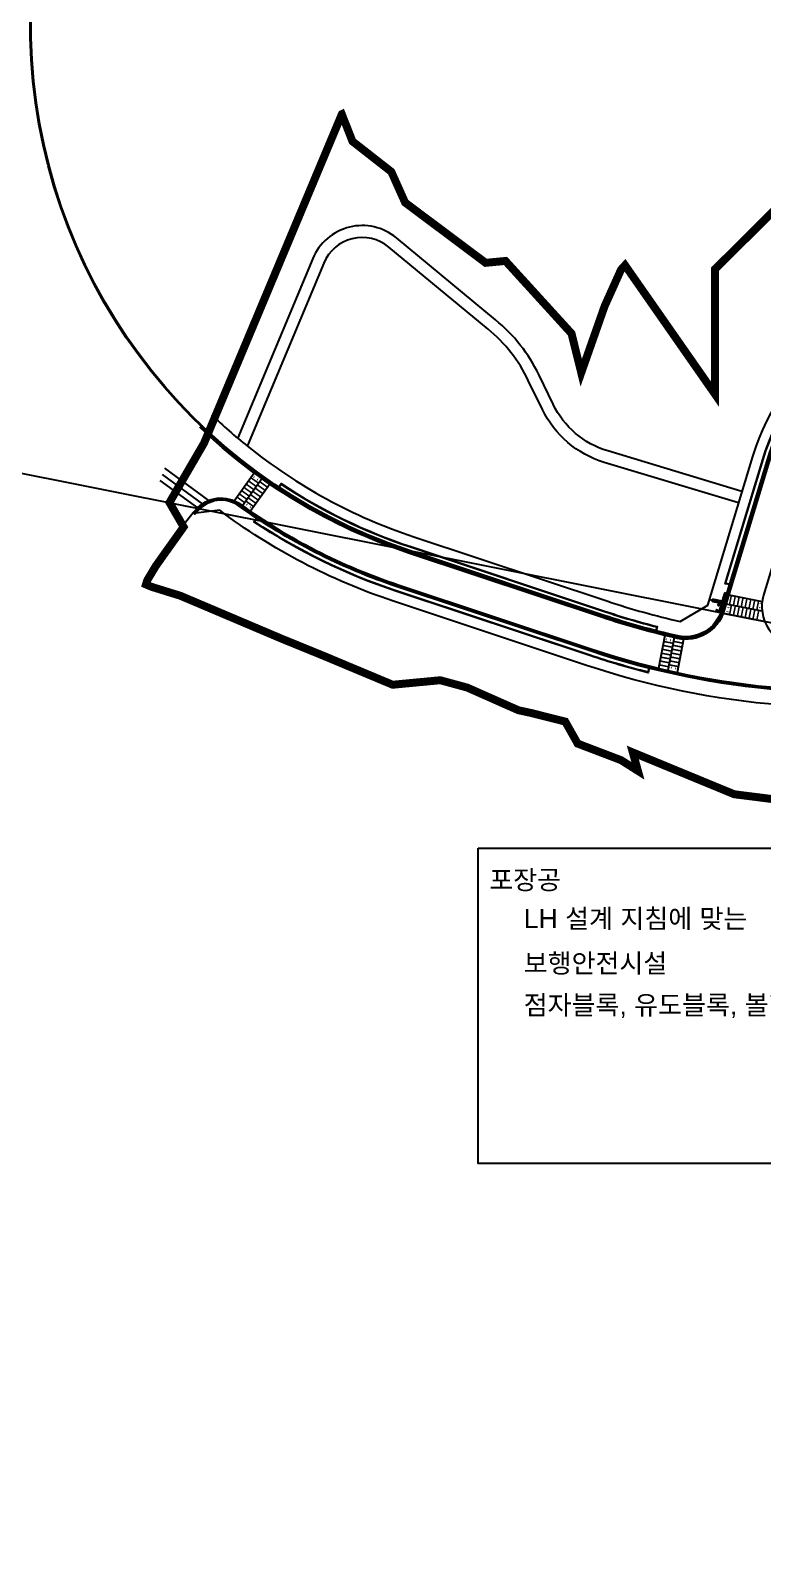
# Model space of a CAD drawing. Header units: millimetres. Extents: x 235327 to 237168, y 422741 to 424190.
# Drawn here: x 235327.1 to 235557.7, y 423398 to 423872.5 of the extents above; entities that cross this region are included whole.
import ezdxf

# ---------------------------------------------------------------- set-up
doc = ezdxf.new("R2010")
doc.units = ezdxf.units.MM
doc.linetypes.add('DASHED2', pattern=[0.375, 0.25, -0.125])
doc.linetypes.add('PHANTOM2', pattern=[1.25, 0.625, -0.125, 0.125, -0.125, 0.125, -0.125])
for name, color, linetype in [('#-#work', 60, 'Continuous'), ('0_210818_탑립전민지구 구역계(최종)', 1, 'PHANTOM2'), ('@@BF_볼라드', 7, 'Continuous'), ('@@노면표시_11.횡단보도(W6.0_백색)', 7, 'Continuous'), ('@@보도선', 7, 'Continuous'), ('@@횡단보도라인', 7, 'Continuous'), ('_포장-점자블럭', 30, 'Continuous'), ('COMM', 4, 'Continuous'), ('도로흐름표시', 7, 'Continuous'), ('장애자', 2, 'Continuous')]:
    doc.layers.add(name, color=color, linetype=linetype)
doc.layers.add('_낮춤(200x250)_직선', color=7, linetype='Continuous', lineweight=13)
doc.styles.get("Standard").update_dxf_attribs({"font": 'arial.ttf'})

# ---------------------------------------------------------------- blocks, each defined once
blk = doc.blocks.new('계획선 검토')
at = {"layer": '@@보도선', "color": 8}
for points in [[(235551.1132241365, 423727.4190445919), (235508.8855567873, 423740.1935874284, -0.2096110455351755), (235491.7140961128, 423754.8636871725), (235487.2868455389, 423764.01583494, 0.1079893659721791), (235473.6057938267, 423781.4377586545), (235442.3695571922, 423807.2156300357, 0.5028391728532371), (235416.0588158266, 423800.7244800379), (235392.4184768534, 423744.3518978473)], [(235550.0244919289, 423723.8201194495), (235507.7968245384, 423736.5946622986, -0.209611045535317), (235488.3293221807, 423753.2263401023), (235483.9020716068, 423762.3784878697, 0.1079893659717977), (235471.2125533263, 423778.5377586704), (235439.9763166918, 423804.3156300517, 0.5028391728519286), (235419.5262617916, 423799.270376025), (235395.4514964597, 423741.8618638658)], [(235384.165165987, 423751.5980796763, 0.02220364239784629), (235395.4739028351, 423741.6901513773, 0.088768924717671), (235447.8955810905, 423713.1883034314), (235508.9369145606, 423692.8973408709, 0.0247406281368638), (235531.74419798, 423686.5495897369), (235540.4305793874, 423691.691949891), (235554.5763070636, 423738.4522225384, -0.3436535385259973), (235625.4994161822, 423788.5528339114), (235769.968269319, 423781.7568828324, -0.4037357625569663), (235837.2750857883, 423710.4208671494), (235836.8194961801, 423669.3813828718), (235843.6221155147, 423661.9232146767), (235853.2434682906, 423661.1443862151, -0.07010234686308423), (235951.8395079646, 423639.0189978874, -0.02440016596512784), (235984.2418980533, 423624.9546322778, -0.02440016596512784)], [(235547.2711091156, 423698.1414321817), (235545.87185317, 423698.4200889487), (235557.6966504639, 423737.5082686535, -0.3436535385259388), (235625.3462308308, 423785.2964349878), (235769.8150839675, 423778.5004839088, -0.4037357625567234), (235834.0152853769, 423710.4570551028), (235833.6458448422, 423677.1778741399), (235832.2270323236, 423677.2927240366)], [(235547.3060206395, 423698.2568360985), (235546.0250116753, 423698.5119444064), (235557.8115097769, 423737.4735218808, -0.3436535385259251), (235625.340592153, 423785.1765675389), (235769.8094452897, 423778.3806164599, -0.4037357625567684), (235833.8952927705, 423710.4583871708), (235833.5272805003, 423677.3078641865), (235832.2283676311, 423677.4130084581)], [(235984.9492027886, 423624.7386800294, -0.3671519806389256), (235976.8223744294, 423622.5669206276, 0.090708035232872), (235852.8093819339, 423655.7819269842), (235842.9276059867, 423656.581836015, -0.3939515355172519), (235831.4369260284, 423669.1798397529), (235831.8954159969, 423710.4805883045, 0.4037357625568967), (235769.7154673259, 423776.3828256445), (235625.2466141892, 423783.1787767234, 0.3436535385257627), (235559.7258316607, 423736.8944090032), (235545.4874537593, 423689.8278707548, -0.393072583946915), (235530.7822887039, 423681.2514736833, -0.02497380145957519), (235507.2398349847, 423687.7920177521), (235446.198501518, 423708.0829803116, -0.1111917236924946), (235380.443705409, 423747.7128343602, -0.1111917236924946)], [(235984.9492027886, 423624.7386800294, -0.3671519806389256), (235976.8223744294, 423622.5669206276, 0.090708035232872), (235852.8093819339, 423655.7819269842), (235842.9276059867, 423656.581836015, -0.3939515355172519), (235831.4369260284, 423669.1798397529), (235831.8954159969, 423710.4805883045, 0.4037357625568967), (235769.7154673259, 423776.3828256445), (235625.2466141892, 423783.1787767234, 0.3436535385257627), (235559.7258316607, 423736.8944090032), (235545.4874537593, 423689.8278707548, -0.393072583946915), (235530.7822887039, 423681.2514736833, -0.02497380145957519), (235507.2398349847, 423687.7920177521), (235446.198501518, 423708.0829803116, -0.1111917236924946), (235380.443705409, 423747.7128343602, -0.1111917236924946)], [(235984.4958429757, 423624.9630821492, -0.363668991739197), (235977.0365258043, 423623.0187382774, 0.09070803523288869), (235852.849723929, 423656.2802968503), (235842.9679479818, 423657.0802058812, -0.3939515355173075), (235831.9368952218, 423669.1742894695), (235832.3953851903, 423710.475038021, 0.4037357625567952), (235769.7389618169, 423776.8822733483), (235625.2701086802, 423783.6782244273, 0.3436535385258627), (235559.2472511898, 423737.0391872226), (235545.0088732884, 423689.9726489742, -0.3930725839469087), (235530.8919148351, 423681.7393077855, -0.02497380145960276), (235507.3975560163, 423688.2664901709), (235446.3562225496, 423708.5574527304, -0.1111917236925066), (235380.7895660575, 423748.0739166386)], [(235984.4958429757, 423624.9630821492), (235984.3328596199, 423625.0789977466, -0.3636689917388527), (235977.1221863543, 423623.1994653373, 0.09070803523288137), (235852.865860727, 423656.4796447968), (235842.9840847798, 423657.2795538276, -0.3939515355172247), (235832.1368828992, 423669.1720693561), (235832.5953728677, 423710.4728179077, 0.4037357625568097), (235769.7483596132, 423777.0820524298), (235625.2795064765, 423783.8780035088, 0.3436535385259639), (235559.0558190014, 423737.0970985104), (235544.8174411, 423690.0305602619, -0.3930725839455907), (235530.9357652876, 423681.9344414265, -0.02497380145960167), (235507.4606444289, 423688.4562791384), (235446.4193109622, 423708.7472416979, -0.1111917236925279), (235380.9279103169, 423748.21834955)], [(235405.2847932116, 423728.7551158928), (235406.1129860684, 423729.9098400827, 0.0659111194294598), (235446.867238692, 423710.0947433672), (235507.9085721587, 423689.8037808078, 0.0177850443964849), (235524.4660770762, 423684.9464324663), (235524.1961764268, 423683.5498216984)], [(235405.384967325, 423728.6888889819), (235406.1431917347, 423729.7460582875, 0.06574320908364083), (235446.8293856444, 423709.9808699867), (235507.8707191111, 423689.6899074273, 0.01766849381276678), (235524.3267957126, 423684.8581493011), (235524.0796965777, 423683.5795258022)], [(235375.1253420279, 423716.7521622693), (235378.3958397098, 423720.8388607656), (235378.3972481008, 423720.8377336602), (235379.203648324, 423721.6863762263, -0.3899485465393069), (235393.315551627, 423723.4047148536, 0.07552603121950327), (235442.8863598542, 423698.119059517), (235503.9276933209, 423677.8280969576, 0.06010990901407351), (235563.8496914709, 423665.6284501055), (235762.8779431531, 423649.5175306954), (235777.5869871654, 423645.3170516466), (235807.5138533021, 423642.8945346198, -0.3939515355178542), (235819.0045332604, 423630.296530882), (235818.5791948235, 423591.982070282, -0.5384882291301789), (235806.6436400774, 423584.3018920061), (235699.5194289364, 423631.6471395979), (235677.6245408721, 423593.6176183542)], [(235677.1388334891, 423593.7760930014), (235699.3103996212, 423632.2861800479), (235806.8457623396, 423584.7592174822, 0.538488229129945), (235818.0792256301, 423591.9876205654), (235818.504564067, 423630.3020811654, 0.3939515355172892), (235807.4735113071, 423642.3961647537), (235777.4972968285, 423644.8226764252), (235762.7882528163, 423649.023155474), (235563.8093494758, 423665.1300802394, -0.06010990901407629), (235503.7699722893, 423677.3536245388), (235442.7286388226, 423697.6445870983, -0.07552603121949839), (235393.0240362413, 423722.9984898177, 0.3903318846224865), (235379.575500905, 423721.3518442935), (235378.7597073393, 423720.4933163254)], [(235818.504564067, 423630.3020811654), (235818.3045763896, 423630.3043012787, 0.3939515355177986), (235807.457374509, 423642.1968168073), (235777.4614206938, 423644.6249263367), (235762.7523766815, 423648.8254053855), (235563.7932126778, 423664.9307322929, -0.060109909014082), (235503.7068838767, 423677.1638355713), (235442.66555041, 423697.4547981308, -0.07552603121947474), (235392.9074300869, 423722.8359998033, 0.3904934048541477), (235379.7243075925, 423721.2181006147), (235378.9046910346, 423720.3555493915), (235378.7597073393, 423720.4933163254)], [(235700.3507644943, 423634.4284602355), (235807.3577203594, 423587.1350354746), (235814.1939515066, 423591.5339490621), (235814.621129395, 423630.0141073429), (235807.8185099226, 423637.472275689), (235776.6219204118, 423639.9975741591), (235761.9128763995, 423644.1980532079), (235701.5765746113, 423649.0821502514), (235587.2053925289, 423658.3402574889), (235571.9848925027, 423659.5723250332), (235563.415612874, 423660.2659902407, -0.06010990901427121), (235502.2306162913, 423672.7227736259), (235441.189282827, 423693.0137361845, -0.08116093916820155), (235386.737450707, 423721.562223826), (235379.200167809, 423720.6665043749)], [(235521.9345363051, 423671.8468822833), (235521.6646827918, 423670.4505154223, -0.01862938629201061), (235503.2589561469, 423675.816333902), (235442.2176226802, 423696.1072964614, -0.06666215720173183), (235397.5165490455, 423717.9240885802), (235398.3446601924, 423719.0786988445)], [(235521.8179939445, 423671.8762629193), (235521.5709382975, 423670.5978644507, -0.01850606364172342), (235503.2968091945, 423675.9302072825), (235442.2554757278, 423696.2211698419, -0.06649549594658098), (235397.6865162064, 423717.9551719994), (235398.4446637465, 423719.0122341279)]]:
    blk.add_lwpolyline(points, format="xyb", dxfattribs=at)
blk.add_lwpolyline([(235568.9296365388, 423678.761396791), (235807.4572930214, 423659.4530834325, 0.4347701114742414), (235820.9650727334, 423671.7735729996), (235821.3960629354, 423710.5971442562, 0.4037357625570181), (235769.2220830161, 423765.8944238633), (235624.7532298793, 423772.6903749423, 0.3436535385260415), (235569.7760215508, 423733.8540663954), (235557.9736746417, 423694.8400989287, 0.4780660485109834)], format="xyb", close=True, dxfattribs=at)
blk = doc.blocks.new('_포장-점자블럭')
at = {"layer": '_포장-점자블럭'}
for p, q in [((0, 300), (300, 300)), ((0, 300), (0, 3.637978807091713e-12)), ((0, 3.637978807091713e-12), (300, -7.275957614183426e-12)), ((300, 300), (300, -7.275957614183426e-12))]:
    blk.add_line(p, q, dxfattribs=at)
for centre, radius in [((25, 275.0000000000036), 17.49999999999764), ((25, 225.0000000000036), 17.49999999999764), ((25, 175.0000000000036), 17.49999999999764), ((25, 125.0000000000036), 17.49999999999764), ((25, 75.00000000000364), 17.49999999999764), ((25, 25.00000000000364), 17.49999999999764), ((25, 275.0000000000036), 12.83333333333161), ((25, 225.0000000000036), 12.83333333333161), ((25, 175.0000000000036), 12.83333333333161), ((25, 125.0000000000036), 12.83333333333161), ((25, 75.00000000000364), 12.83333333333161), ((25, 25.00000000000364), 12.83333333333161), ((75, 275.0000000000036), 17.49999999999764), ((75, 225.0000000000036), 17.49999999999764), ((75, 175.0000000000036), 17.49999999999764), ((75, 125.0000000000036), 17.49999999999764), ((75, 75.00000000000364), 17.49999999999764), ((75, 25.00000000000364), 17.49999999999764), ((75, 275.0000000000036), 12.83333333333161), ((75, 225.0000000000036), 12.83333333333161), ((75, 175.0000000000036), 12.83333333333161), ((75, 125.0000000000036), 12.83333333333161), ((75, 75.00000000000364), 12.83333333333161), ((75, 25.00000000000364), 12.83333333333161), ((125, 275.0000000000036), 17.49999999999764), ((125, 225.0000000000036), 17.49999999999764), ((125, 175.0000000000036), 17.49999999999764), ((125, 125.0000000000036), 17.49999999999764), ((125, 75.00000000000364), 17.49999999999764), ((125, 25.00000000000364), 17.49999999999764), ((125, 275.0000000000036), 12.83333333333161), ((125, 225.0000000000036), 12.83333333333161), ((125, 175.0000000000036), 12.83333333333161), ((125, 125.0000000000036), 12.83333333333161), ((125, 75.00000000000364), 12.83333333333161), ((125, 25.00000000000364), 12.83333333333161), ((175, 275.0000000000036), 17.49999999999764), ((175, 225.0000000000036), 17.49999999999764), ((175, 175.0000000000036), 17.49999999999764), ((175, 125.0000000000036), 17.49999999999764), ((175, 75.00000000000364), 17.49999999999764), ((175, 25.00000000000364), 17.49999999999764), ((175, 275.0000000000036), 12.83333333333161), ((175, 225.0000000000036), 12.83333333333161), ((175, 175.0000000000036), 12.83333333333161), ((175, 125.0000000000036), 12.83333333333161), ((175, 75.00000000000364), 12.83333333333161), ((175, 25.00000000000364), 12.83333333333161), ((225, 275.0000000000036), 17.49999999999764), ((225, 225.0000000000036), 17.49999999999764), ((225, 175.0000000000036), 17.49999999999764), ((225, 125.0000000000036), 17.49999999999764), ((225, 75.00000000000364), 17.49999999999764), ((225, 25.00000000000364), 17.49999999999764), ((225, 275.0000000000036), 12.83333333333161), ((225, 225.0000000000036), 12.83333333333161), ((225, 175.0000000000036), 12.83333333333161), ((225, 125.0000000000036), 12.83333333333161), ((225, 75.00000000000364), 12.83333333333161), ((225, 25.00000000000364), 12.83333333333161), ((275, 275.0000000000036), 17.49999999999764), ((275, 225.0000000000036), 17.49999999999764), ((275, 175.0000000000036), 17.49999999999764), ((275, 125.0000000000036), 17.49999999999764), ((275, 75.00000000000364), 17.49999999999764), ((275, 25.00000000000364), 17.49999999999764), ((275, 275.0000000000036), 12.83333333333161), ((275, 225.0000000000036), 12.83333333333161), ((275, 175.0000000000036), 12.83333333333161), ((275, 125.0000000000036), 12.83333333333161), ((275, 75.00000000000364), 12.83333333333161), ((275, 25.00000000000364), 12.83333333333161)]:
    blk.add_circle(centre, radius, dxfattribs=at)
blk = doc.blocks.new('Braille blocks')
at = {"layer": '_포장-점자블럭', "xscale": 0.001000000018462161, "yscale": 0.001000000018462161, "zscale": 0.001000000018462161, "rotation": 270.0000000000034}
for p in [(-6.616887304987747e-15, 0.6000000110773118), (0, 0.3000000055386636)]:
    blk.add_blockref('_포장-점자블럭', p, dxfattribs=at)
blk = doc.blocks.new('Dot block(GB)')
at = {"layer": '#-#work', "xscale": -1, "rotation": 270.0000000000013}
blk.add_blockref('Braille blocks', (-0.3000000055357807, 2.147532518676887e-11), dxfattribs=at)
blk = doc.blocks.new('guide1.1')
at = {"layer": 'COMM', "color": 30}
for p, q in [((-0.3, 0.3), (0, 0.3)), ((-0.3, 0), (-0.3, 0.3)), ((0, 0), (-0.3, 0)), ((-0.2800000000001444, 0.275), (-0.2800000000001444, 0.025)), ((-0.275, 0.275), (-0.275, 0.025)), ((-0.25, 0.025), (-0.25, 0.275)), ((-0.2449999999998556, 0.025), (-0.2449999999998556, 0.275)), ((-0.2050000000001443, 0.275), (-0.2050000000001443, 0.025)), ((-0.2, 0.275), (-0.2, 0.025)), ((-0.175, 0.025), (-0.175, 0.275)), ((-0.1699999999998557, 0.025), (-0.1699999999998557, 0.275)), ((-0.1300000000001444, 0.275), (-0.1300000000001444, 0.025)), ((-0.125, 0.275), (-0.125, 0.025)), ((-0.1, 0.025), (-0.1, 0.275)), ((-0.09499999999985564, 0.025), (-0.09499999999985564, 0.275)), ((-0.05500000000014435, 0.275), (-0.05500000000014435, 0.025)), ((-0.05, 0.275), (-0.05, 0.025)), ((-0.025, 0.025), (-0.025, 0.275)), ((-0.01999999999985565, 0.025), (-0.01999999999985565, 0.275)), ((0, 0.3), (0, 0))]:
    blk.add_line(p, q, dxfattribs=at)
for centre, radius, start, end in [((-0.2625, 0.275), 0.01749999999999546, 0, 180), ((-0.2625, 0.025), 0.01749999999999546, 180, 0), ((-0.2625, 0.275), 0.0125, 0, 180), ((-0.2625, 0.025), 0.0125, 180, 0), ((-0.1875, 0.275), 0.01749999999999546, 0, 180), ((-0.1875, 0.025), 0.01749999999999546, 180, 0), ((-0.1875, 0.275), 0.0125, 0, 180), ((-0.1875, 0.025), 0.0125, 180, 0), ((-0.1125, 0.275), 0.01749999999999546, 0, 180), ((-0.1125, 0.025), 0.01749999999999546, 180, 0), ((-0.1125, 0.275), 0.0125, 0, 180), ((-0.1125, 0.025), 0.0125, 180, 0), ((-0.0375, 0.275), 0.01749999999999546, 0, 180), ((-0.0375, 0.025), 0.01749999999999546, 180, 0), ((-0.0375, 0.275), 0.0125, 0, 180), ((-0.0375, 0.025), 0.0125, 180, 0)]:
    blk.add_arc(centre, radius, start, end, dxfattribs=at)
for p in [(-0.3, 0), (-0.3, 0), (0, 0), (0, 0)]:
    blk.add_point(p, dxfattribs=at)
at = {"layer": '장애자', "color": 30}
blk.add_point((0, 0.3), dxfattribs=at)
blk = doc.blocks.new('GB')
for p in [(0, 0), (0.3, 0)]:
    blk.add_blockref('guide1.1', p)
blk = doc.blocks.new('guide block')
blk.add_blockref('GB', (0, 0))
blk = doc.blocks.new('Bollard')
at = {"layer": '@@BF_볼라드'}
h = blk.add_hatch(color=251, dxfattribs=at)
h.dxf.hatch_style = 1
edge = h.paths.add_edge_path()
edge.add_arc((0.02999999999883585, -0.02999999996973202), 0.01000000000931323, 270, 360)
edge.add_line((0.04000000000814907, -0.02999999996973202), (0.04000000000814907, 0.02999999996973202))
edge.add_arc((0.02999999999883585, 0.02999999996973202), 0.01000000000931323, 0, 90)
edge.add_line((0.02999999999883585, 0.03999999997904524), (-0.02999999999883585, 0.03999999997904524))
edge.add_arc((-0.02999999999883585, 0.02999999996973202), 0.01000000000931323, 90, 180)
edge.add_line((-0.04000000000814907, 0.02999999996973202), (-0.04000000000814907, -0.02999999996973202))
edge.add_arc((-0.02999999999883585, -0.02999999996973202), 0.01000000000931323, 180, 270)
edge.add_line((-0.02999999999883585, -0.03999999997904524), (0.02999999999883585, -0.03999999997904524))
at = {"layer": '@@BF_볼라드', "color": 255, "const_width": 0.0075}
blk.add_lwpolyline([(0.02999999996973202, -0.05999999999767169, 0.4142135628390909), (0.05999999999767169, -0.02999999996973202), (0.06000000002677552, 0.02999999996973202, 0.4142135628390909), (0.02999999996973202, 0.05999999999767169), (-0.02999999999883585, 0.05999999999767169, 0.4142135628390909), (-0.05999999999767169, 0.02999999996973202), (-0.06000000002677552, -0.02999999996973202, 0.4142135628390909), (-0.02999999996973202, -0.05999999999767169)], format="xyb", close=True, dxfattribs=at)
at = {"layer": '@@BF_볼라드', "color": 251, "const_width": 0.02}
blk.add_lwpolyline([(0.02999999999883585, -0.04999999998835847, 0.4142135627993108), (0.0500000000174623, -0.02999999996973202), (0.0500000000174623, 0.02999999996973202, 0.4142135627993108), (0.02999999999883585, 0.04999999998835847), (-0.02999999999883585, 0.04999999998835847, 0.4142135627993108), (-0.0500000000174623, 0.02999999996973202), (-0.0500000000174623, -0.02999999996973202, 0.4142135627993108), (-0.02999999999883585, -0.04999999998835847)], format="xyb", close=True, dxfattribs=at)
at = {"layer": '@@BF_볼라드', "color": 255, "const_width": 0.003, "flags": 128}
blk.add_lwpolyline([(-0.03999999997904524, 4.898425412723376e-18, 1), (0.03999999997904524, -9.796850825446752e-18, 1)], format="xyb", close=True, dxfattribs=at)
blk = doc.blocks.new('Dot Block(Bol)')
at = {"layer": '_포장-점자블럭', "xscale": -0.001000000018462161, "yscale": 0.001000000018462161, "zscale": 0.001000000018462161, "rotation": 359.9999999999979}
blk.add_blockref('_포장-점자블럭', (0.1500000027693241, -3.583198771682568e-15), dxfattribs=at)

msp = doc.modelspace()

# ---------------------------------------------------------------- hatches: boundary and pattern name
at = {"layer": '@@노면표시_11.횡단보도(W6.0_백색)', "ltscale": 0.1}
for points in [[(235398.6221920704, 423729.9835398212), (235396.3875320265, 423731.5862857425), (235396.6789403758, 423731.9925875687), (235398.9136004197, 423730.3898416474)], [(235397.2958870567, 423731.6731614537), (235397.7118495579, 423731.8670691574), (235397.5899590101, 423731.9544916622), (235397.8230856896, 423732.2795331231), (235397.7011951417, 423732.3669556279), (235397.4680684622, 423732.041914167), (235397.3461779144, 423732.1293366718)], [(235395.708108577, 423725.9205215597), (235393.4734485331, 423727.5232674811), (235393.7648568824, 423727.9295693072), (235395.9995169263, 423726.3268233859)], [(235396.4366294503, 423726.9362761251), (235394.2019694065, 423728.5390220464), (235394.4933777558, 423728.9453238726), (235396.7280377997, 423727.3425779513)], [(235397.1651503237, 423727.9520306904), (235394.9304902798, 423729.5547766118), (235395.2218986291, 423729.961078438), (235397.456558673, 423728.3583325166)], [(235397.893671197, 423728.9677852558), (235395.6590111532, 423730.5705311772), (235395.9504195025, 423730.9768330033), (235398.1850795464, 423729.374087082)], [(235397.2071917132, 423727.1527450585), (235399.4418517571, 423725.5499991371), (235399.7332601064, 423725.9563009633), (235397.4986000625, 423727.5590468846)], [(235397.9357125865, 423728.1684996238), (235400.1703726304, 423726.5657537025), (235400.4617809797, 423726.9720555287), (235398.2271209359, 423728.57480145)], [(235398.4132170786, 423730.871788493), (235398.8291795799, 423731.0656961967), (235398.7072890321, 423731.1531187015), (235398.9404157115, 423731.4781601625), (235398.8185251637, 423731.5655826673), (235398.5853984842, 423731.2405412064), (235398.4635079363, 423731.3279637111)], [(235398.6642334599, 423729.1842541892), (235400.8988935038, 423727.5815082678), (235401.1903018531, 423727.987810094), (235398.9556418092, 423729.5905560154)], [(235399.3927543332, 423730.2000087546), (235401.6274143771, 423728.5972628332), (235401.9188227264, 423729.0035646594), (235399.6841626826, 423730.6063105807)], [(235394.2510668303, 423723.889012429), (235392.0164067864, 423725.4917583503), (235392.3078151357, 423725.8980601765), (235394.5424751796, 423724.2953142552)], [(235394.9795877036, 423724.9047669944), (235392.7449276597, 423726.5075129157), (235393.0363360091, 423726.9138147419), (235395.2709960529, 423725.3110688205)], [(235395.5220124342, 423723.6235345168), (235395.106049933, 423723.429626813), (235395.2279404808, 423723.3422043083), (235394.9948138013, 423723.0171628473), (235395.1167043492, 423722.9297403425), (235395.3498310286, 423723.2547818034), (235395.4717215765, 423723.1673592986)], [(235395.0216290931, 423724.1054813624), (235397.256289137, 423722.502735441), (235397.5476974863, 423722.9090372672), (235395.3130374425, 423724.5117831886)], [(235395.7501499665, 423725.1212359277), (235397.9848100104, 423723.5184900064), (235398.2762183597, 423723.9247918326), (235396.0415583158, 423725.5275377539)], [(235396.6393424561, 423722.8221615562), (235396.2233799549, 423722.6282538524), (235396.3452705027, 423722.5408313476), (235396.1121438232, 423722.2157898867), (235396.2340343711, 423722.1283673819), (235396.4671610506, 423722.4534088428), (235396.5890515984, 423722.3659863381)], [(235396.4786708398, 423726.1369904931), (235398.7133308837, 423724.5342445718), (235399.004739233, 423724.9405463979), (235396.7700791892, 423726.5432923193)], [(235529.1471914592, 423679.49736572), (235526.4471487019, 423680.0191598448), (235526.542020361, 423680.5100767098), (235529.2420631183, 423679.9882825849)], [(235527.2360053821, 423680.4778115516), (235527.5328152986, 423680.827852797), (235527.3855402391, 423680.8563142947), (235527.4614375663, 423681.2490477866), (235527.3141625068, 423681.2775092844), (235527.2382651796, 423680.8847757924), (235527.0909901201, 423680.9132372902)], [(235528.5860267608, 423680.2169144892), (235528.8828366773, 423680.5669557346), (235528.7355616178, 423680.5954172323), (235528.811458945, 423680.9881507243), (235528.6641838855, 423681.016612222), (235528.5882865583, 423680.6238787301), (235528.4410114988, 423680.6523402277)], [(235529.756697898, 423680.0161401421), (235532.4567406553, 423679.4943460173), (235532.5516123143, 423679.9852628822), (235529.851569557, 423680.5070570071)], [(235528.1984748685, 423674.5881970705), (235525.4984321113, 423675.1099911954), (235525.5933037703, 423675.6009080603), (235528.2933465276, 423675.0791139355)], [(235528.4356540162, 423675.8154892329), (235525.7356112589, 423676.3372833577), (235525.830482918, 423676.8282002227), (235528.5305256753, 423676.3064060978)], [(235528.6728331639, 423677.0427813953), (235525.9727904066, 423677.5645755201), (235526.0676620656, 423678.0554923851), (235528.7677048229, 423677.5336982602)], [(235528.9100123115, 423678.2700735576), (235526.2099695542, 423678.7918676825), (235526.3048412133, 423679.2827845474), (235529.0048839706, 423678.7609904226)], [(235528.8079813073, 423675.1069714926), (235531.5080240646, 423674.5851773678), (235531.6028957237, 423675.0760942327), (235528.9028529664, 423675.5978883576)], [(235529.045160455, 423676.334263655), (235531.7452032123, 423675.8124695302), (235531.8400748713, 423676.3033863951), (235529.1400321141, 423676.82518052)], [(235529.2823396027, 423677.5615558174), (235531.9823823599, 423677.0397616925), (235532.077254019, 423677.5306785575), (235529.3772112617, 423678.0524726823)], [(235529.5195187503, 423678.7888479797), (235532.2195615076, 423678.2670538549), (235532.3144331667, 423678.7579707198), (235529.6143904094, 423679.2797648447)], [(235527.7241165732, 423672.1336127457), (235525.0240738159, 423672.6554068706), (235525.118945475, 423673.1463237355), (235527.8189882323, 423672.6245296107)], [(235527.9612957209, 423673.3609049082), (235525.2612529636, 423673.882699033), (235525.3561246227, 423674.373615898), (235528.05616738, 423673.8518217731)], [(235528.333623012, 423672.6523871679), (235531.0336657693, 423672.1305930431), (235531.1285374284, 423672.621509908), (235528.4284946711, 423673.1433040329)], [(235528.5708021597, 423673.8796793303), (235531.270844917, 423673.3578852054), (235531.365716576, 423673.8488020704), (235528.6656738187, 423674.3705961952)], [(235528.9896593695, 423672.4237552637), (235528.692849453, 423672.0737140183), (235528.8401245125, 423672.0452525206), (235528.7642271853, 423671.6525190286), (235528.9115022448, 423671.6240575309), (235528.987399572, 423672.0167910229), (235529.1346746315, 423671.9883295252)], [(235530.3396807482, 423672.1628582013), (235530.0428708317, 423671.8128169559), (235530.1901458912, 423671.7843554582), (235530.1142485639, 423671.3916219663), (235530.2615236235, 423671.3631604685), (235530.3374209507, 423671.7558939605), (235530.4846960102, 423671.7274324627)]]:
    msp.add_hatch(color=256, dxfattribs=at).paths.add_polyline_path(points)
at = {"layer": '@@노면표시_11.횡단보도(W6.0_백색)'}
for points in [[(235547.5367450221, 423692.028385091), (235548.0738505336, 423694.7254237762), (235547.5834798635, 423694.8230793237), (235547.046374352, 423692.1260406385)], [(235548.7626716971, 423691.7842462221), (235549.2997772087, 423694.4812849073), (235548.8094065386, 423694.5789404549), (235548.2723010271, 423691.8819017697)], [(235549.9885983722, 423691.5401073532), (235550.5257038837, 423694.2371460384), (235550.0353332137, 423694.334801586), (235549.4982277022, 423691.6377629008)], [(235551.2145250473, 423691.2959684844), (235551.7516305588, 423693.9930071696), (235551.2612598888, 423694.0906627171), (235550.7241543772, 423691.3936240319)], [(235552.4404517224, 423691.0518296155), (235552.9775572339, 423693.7488683007), (235552.4871865638, 423693.8465238482), (235551.9500810523, 423691.149485163)], [(235547.0607788744, 423689.5103526296), (235546.7124273348, 423689.8091438691), (235546.6831306705, 423689.6620326682), (235546.2908341345, 423689.7401571063), (235546.2615374702, 423689.5930459052), (235546.6538340062, 423689.5149214672), (235546.624537342, 423689.3678102662)], [(235547.3293316301, 423690.8588719723), (235546.9809800904, 423691.1576632119), (235546.9516834261, 423691.0105520109), (235546.5593868901, 423691.0886764489), (235546.5300902259, 423690.9415652478), (235546.9223867619, 423690.8634408098), (235546.8930900976, 423690.7163296089)], [(235548.052052812, 423691.4159449866), (235547.5149473005, 423688.7189063014), (235547.0245766305, 423688.8165618489), (235547.561682142, 423691.5136005341)], [(235549.2779794871, 423691.1718061177), (235548.7408739756, 423688.4747674325), (235548.2505033055, 423688.57242298), (235548.7876088171, 423691.2694616652)], [(235550.5039061622, 423690.9276672488), (235549.9668006507, 423688.2306285636), (235549.4764299806, 423688.3282841112), (235550.0135354922, 423691.0253227964)], [(235551.7298328373, 423690.6835283799), (235551.1927273257, 423687.9864896947), (235550.7023566557, 423688.0841452423), (235551.2394621672, 423690.7811839275)], [(235552.9557595123, 423690.4393895111), (235552.4186540008, 423687.7423508259), (235551.9282833308, 423687.8400063734), (235552.4653888423, 423690.5370450586)], [(235554.1816861874, 423690.1952506422), (235553.6445806759, 423687.498211957), (235553.1542100059, 423687.5958675045), (235553.6913155174, 423690.2929061897)], [(235553.6663783974, 423690.8076907466), (235554.203483909, 423693.5047294318), (235553.7131132389, 423693.6023849794), (235553.1760077274, 423690.9053462942)], [(235555.4076128625, 423689.9511117733), (235554.870507351, 423687.2540730881), (235554.3801366809, 423687.3517286357), (235554.9172421925, 423690.0487673209)], [(235554.8923050725, 423690.5635518777), (235555.429410584, 423693.2605905629), (235554.939039914, 423693.3582461105), (235554.4019344025, 423690.6612074253)], [(235556.6335395376, 423689.7069729044), (235556.0964340261, 423687.0099342192), (235555.606063356, 423687.1075897668), (235556.1431688676, 423689.804628452)], [(235556.1182317476, 423690.3194130089), (235556.6553372591, 423693.0164516941), (235556.1649665891, 423693.1141072416), (235555.6278610775, 423690.4170685564)], [(235556.3505822595, 423690.9741415707), (235556.6989337991, 423690.6753503312), (235556.7282304634, 423690.8224615321), (235557.1205269994, 423690.7443370941), (235557.1498236637, 423690.8914482952), (235556.7575271277, 423690.9695727332), (235556.7868237919, 423691.1166839342)], [(235556.6191350153, 423692.3226609133), (235556.9674865549, 423692.0238696737), (235556.9967832191, 423692.1709808747), (235557.3890797552, 423692.0928564367), (235557.4183764194, 423692.2399676377), (235557.0260798834, 423692.3180920757), (235557.0553765477, 423692.4652032767)]]:
    msp.add_hatch(color=256, dxfattribs=at).paths.add_polyline_path(points)

# ---------------------------------------------------------------- linework, layer by layer
at = {"layer": '0_210818_탑립전민지구 구역계(최종)', "linetype": 'PHANTOM2', "ltscale": 25, "const_width": 2.5, "flags": 128}
msp.add_lwpolyline([(235759.7101425428, 423882.5267763353), (235771.7213399631, 423866.8345728288), (235774.4463399627, 423864.9635728295), (235813.9383663592, 423839.554479342), (235832.6893399619, 423857.3575728306), (235832.6893399619, 423897.3575728289), (235858.5361484938, 423897.3575728289), (235865.6403399628, 423918.8805728289), (235895.7653399628, 423942.1885728291), (235934.9983399629, 423923.3265728294), (235957.6253399632, 423912.4475728287), (235971.5640619897, 423876.90746164), (235872.6893399624, 423837.3575728325), (235862.6893399612, 423837.3575728325), (235852.6893399621, 423827.3575728291), (235852.6893399621, 423817.2912285445), (235869.8713399625, 423803.4355728286), (235867.158339963, 423800.1125728297), (235884.4383399633, 423793.6805728297), (235905.3333399628, 423765.7625728282), (235908.5413399625, 423751.1605728283), (235932.689339961, 423737.3575728289), (235942.6893399622, 423737.3575728289), (235972.6893399615, 423757.3575728292), (235985.116623998, 423790.4969969263), (235989.5403399632, 423823.1495728283), (235992.3763399624, 423823.8415728281), (235995.0430632449, 423816.9675015843), (236002.689339963, 423837.3575728325), (236012.6893399621, 423837.3575728325), (236032.6893399623, 423847.3575728293), (236042.6893399613, 423857.3575728306), (236042.6893399613, 423858.7769422702), (236057.7473399627, 423887.2515728283), (236071.5253399626, 423913.3055728297), (236102.632371203, 423895.5076997576), (236112.6893399612, 423897.3575728289), (236142.6893399627, 423897.3575728289), (236142.6893399627, 423887.3575728299), (236152.6893399617, 423877.3575728264), (236172.6893399642, 423867.3575728274), (236182.689339961, 423867.3575728274), (236186.3463399631, 423868.8975728299), (236188.5073399625, 423875.9425728298), (236189.1803399629, 423891.1205728292), (236192.7243399626, 423902.8405728298), (236191.6653399632, 423906.7195728286), (236194.5983399625, 423907.358572829), (236193.4013399628, 423910.5205728295), (236188.1963399627, 423913.9745728294), (236180.2723399631, 423921.4195728297), (236167.9603399631, 423929.5125728282), (236162.3143399625, 423932.5785728297), (236155.7673399632, 423934.7115728292), (236143.1703399631, 423937.5895728297), (236137.0943399628, 423936.0585728283), (236128.5623399631, 423938.2165728281), (236125.3613399628, 423946.5105728297), (236117.533339963, 423953.9225728284), (236112.6913399615, 423951.8184941374), (236100.1233983478, 423946.3574672391), (236100.3113399629, 423946.017572829), (236093.645773006, 423940.8643613993), (236088.2033399629, 423943.5215728297), (236076.8603399626, 423942.8685728288), (236067.1483399623, 423943.1105728294), (236050.6303399621, 423938.9025728288), (236045.868339962, 423936.9695728286), (236044.9793399625, 423939.3755728281), (236042.6914383046, 423939.6443822794), (236039.7313399629, 423939.9905728283), (236032.9853254864, 423940.0115952966), (236033.0534211218, 423961.8631750916), (236057.1645972689, 424016.308001116), (236040.7483399629, 424023.6435728292), (236022.4271673744, 424037.3575728307), (235989.4073170223, 424037.3575728307), (235972.6893399615, 424007.357572827), (235912.6893399651, 424007.357572827), (235861.7249922937, 423981.8753989955, -0.395601359620062), (235835.5004549336, 423989.6945622028), (235817.1512558503, 424021.1839897215), (235751.6422619515, 424100.0072563913), (235742.6893399617, 424122.6630757164), (235738.5733399621, 424126.7645728285), (235738.4417373039, 424127.3575728309), (235727.1930115308, 424127.3575728309), (235726.1473399621, 424151.9405728295), (235728.5093399628, 424164.7845728281), (235726.9093399622, 424173.0235728282), (235726.0043399629, 424177.681572828), (235725.3023399624, 424181.2975728284), (235728.0653399627, 424185.670572828), (235734.2493399621, 424185.5415728292), (235733.9003399626, 424187.7205728288), (235736.2603399625, 424186.5855728289), (235738.6213399625, 424185.4505728289), (235742.1043399625, 424183.7745728289), (235746.6823399625, 424181.6875728288), (235751.2613399625, 424179.6005728289), (235761.0933399625, 424174.752572829), (235770.9253399625, 424169.9055728289), (235780.7573399625, 424165.0575728288), (235790.5903399625, 424160.209572829), (235800.4223399625, 424155.3615728288), (235810.2543399625, 424150.5145728289), (235829.9183399625, 424140.818572829), (235838.1293399625, 424136.8005728291), (235846.3393399626, 424132.782572829), (235854.5503399625, 424128.7655728291), (235862.7603399625, 424124.7475728289), (235864.6403399625, 424123.8275728289), (235866.5213399625, 424122.907572829), (235875.3103399625, 424118.805572829), (235926.4613399625, 424093.5755728289), (235938.8693399624, 424087.5035728289), (236085.7353399625, 424015.883572829), (236089.9123399625, 424013.9415728289), (236094.0893399625, 424011.9975728289), (236095.2473399625, 424011.484572829), (236096.4043399626, 424010.9715728288), (236098.9023399625, 424009.8645728289), (236101.8939103945, 424008.5383139311), (236112.4093399625, 424004.0625728289), (236119.7893399625, 424001.0125728291), (236123.7593399625, 423999.3895728289), (236129.9613399625, 423996.8975728289), (236132.3173399625, 423995.9635728291), (236140.8743399625, 423992.5365728289), (236153.0373399625, 423987.6675728291), (236165.1993399625, 423982.7975728291), (236176.3593399626, 423978.4175728291), (236184.7393399625, 423975.1975728291), (236188.0093399625, 423973.9725728289), (236192.6136743825, 423972.267340153), (236194.7843399625, 423971.490572829), (236195.8983399625, 423971.0905728289), (236202.5693399625, 423968.6975728288), (236211.9993399625, 423965.427572829), (236220.5093399625, 423962.5475728289), (236225.5763399625, 423960.941572829), (236230.7753946567, 423959.2926916581), (236235.7543399625, 423957.7525728289), (236240.5293399625, 423956.277572829), (236252.2493399625, 423952.8175728289), (236256.9983399625, 423951.4975728289), (236261.7483399625, 423950.1775728291), (236265.8053399625, 423949.0715728289), (236271.0393399625, 423947.6675728289), (236274.4193399625, 423946.7675728289), (236284.1193399625, 423944.3175728291), (236293.8393399625, 423941.9875728291), (236303.5893399626, 423939.7375728289), (236315.3193399625, 423937.2075728289), (236325.1193399625, 423935.2375728289), (236334.9393399625, 423933.3575728289), (236344.7893399625, 423931.5775728289), (236353.6593399625, 423930.0975728289), (236363.5493399625, 423928.537572829), (236373.4493399625, 423927.0975728289), (236383.3593399625, 423925.7575728289), (236393.2993399625, 423924.537572829), (236403.2493399625, 423923.4575728289), (236422.1693399625, 423921.5475728291), (236451.5876152696, 423919.7321252222), (236454.9044477613, 423919.6378546326), (236464.4531437514, 423917.1250307861, -0.4387096797861101), (236472.1634144411, 423909.2276985616), (236472.1445840628, 423908.8756507258), (236472.0908977928, 423907.9369981645), (236472.0337475597, 423907.0017704775), (236471.9729690967, 423906.0699927482), (236471.9084003028, 423905.1416921148), (236471.839881269, 423904.2168978503), (236471.7672543041, 423903.2956414456), (236471.6903639639, 423902.3779566864), (236471.6090570813, 423901.4638797243), (236471.5231828006, 423900.5534491531), (236471.4325926114, 423899.6467060783), (236471.3371403865, 423898.7436941831), (236471.2366824222, 423897.8444597927), (236471.1310774796, 423896.9490519401), (236471.0201868301, 423896.057522423), (236470.9038743014, 423895.1699258616), (236470.781592873, 423894.2833219939), (236470.7842574766, 423894.3017457009, -0.04887592652247202), (236465.0720325588, 423870.7511542871, -0.044321596316032), (236457.5701870106, 423852.9601632649), (236447.2052983315, 423831.8884439456), (236447.2032503642, 423831.8858723483), (236446.6285556157, 423831.1744210676), (236446.0474678516, 423830.4648811246), (236445.4601312524, 423829.7571865657), (236444.8666892737, 423829.0512677025), (236444.2672846587, 423828.3470511922), (236443.6620594552, 423827.6444601234), (236443.0511550372, 423826.9434141005), (236442.4347121269, 423826.2438293262), (236441.8128708219, 423825.5456186834), (236441.1857706259, 423824.8486918191), (236440.5535504823, 423824.1529552254), (236439.9163488112, 423823.4583123224), (236439.2743035482, 423822.7646635387), (236438.6275521888, 423822.0719063936), (236437.9762318308, 423821.3799355756), (236437.3204792272, 423820.6886430259), (236436.6604308335, 423819.997918017), (236435.9962228644, 423819.3076472334), (236435.3279913493, 423818.6177148526), (236434.6558721903, 423817.9280026227), (236433.9800012252, 423817.2383899447), (236433.3005142903, 423816.5487539506), (236432.6175472868, 423815.8589695847), (236431.9312362499, 423815.1689096831), (236431.2417174189, 423814.4784450553), (236430.5491273075, 423813.787444561), (236429.8536027816, 423813.0957751952), (236429.155281135, 423812.4033021682), (236428.4543001643, 423811.7098889853), (236427.7471783291, 423811.0118239705), (236427.0422142563, 423810.3170268756), (236426.3349894712, 423809.6208487421), (236425.625666325, 423808.9231696127), (236424.9229776809, 423808.2322931392), (236328.3522531601, 423713.291175387), (236321.0482371745, 423706.4609958626), (236219.5587489252, 423606.6841172813), (236195.4886879137, 423582.6696494948), (236155.3714054966, 423543.2293414378), (236145.2587480762, 423533.287333406), (236144.66711252, 423532.7056705718), (236143.9535427015, 423532.0040348127), (236143.2394188658, 423531.3016420363), (236142.524811413, 423530.5984449818), (236141.8097788147, 423529.8943843453), (236141.0943797537, 423529.1894007146), (236139.9960639774, 423528.1060325821), (236138.5689722622, 423526.6949507131), (236137.1396399977, 423525.2772913934), (236135.7059514343, 423523.8499800385), (236134.2741379587, 423522.4182254854), (236132.8438688884, 423520.9807490754), (236131.4148915782, 423519.5363194991), (236129.987790963, 423518.0845387807), (236128.5631321066, 423516.6249845816), (236127.1414714806, 423515.1572213755), (236125.7233634166, 423513.6808068965), (236124.3093639454, 423512.1952960273), (236122.9000333998, 423510.7002434945), (236121.4959383682, 423509.1952059593), (236120.0976529384, 423507.6797434198), (236118.7057598174, 423506.1534205315), (236117.3720509381, 423504.6726528809), (236116.6401524009, 423503.8507226745, 0.05425244196953252), (236077.6287363675, 423449.0091567863), (236077.628797783, 423449.0091710038, 0.002880634835922828), (236075.8978163397, 423445.871470698), (236075.5702599448, 423445.2695921054), (236074.671953724, 423443.5993958154), (236073.7044589446, 423441.7732911039), (236072.7494945951, 423439.9447536216), (236071.8064540857, 423438.1141865833), (236070.8747291867, 423436.2819832201), (236069.953710867, 423434.4485282169), (236069.0427901903, 423432.614199339), (236068.1413594287, 423430.7793695711), (236067.2488136673, 423428.9444103481), (236066.3645529351, 423427.109695984), (236065.4879856818, 423425.2756110455), (236064.6185344944, 423423.4425626295), (236063.7710313404, 423421.6436586019), (236063.1243399669, 423420.3682395045), (236062.2311399638, 423418.5837728317), (236061.3628399561, 423416.8300728158), (236060.4350623379, 423414.9313172912), (236059.6217922434, 423413.2500728357), (236058.7141606659, 423411.3567780067), (236057.9617614005, 423409.7746781814), (236057.0672857887, 423407.8785547645), (236056.2953399625, 423406.2325728289), (236055.0223786872, 423403.4981057448), (236053.8931474198, 423401.0578080212), (236053.4217637459, 423400.0344239881), (236052.3573399625, 423400.9235728289), (236051.2573399626, 423403.9535728291), (236049.6473399625, 423411.3395728288), (236043.0113399625, 423410.8405728289), (236030.7143399625, 423408.2165728289), (236013.7123399625, 423434.897572829), (236013.1503399625, 423435.7785728289), (235987.8843399625, 423436.1335728289), (235982.3383399625, 423438.896572829), (235975.8323399625, 423441.086572829), (235966.7923399625, 423445.6935728291), (235930.1643399625, 423475.3465728289), (235897.4023399625, 423498.2325728289), (235890.0983399625, 423499.946572829), (235885.5533399625, 423503.3275728289), (235877.7903399626, 423507.3575728289), (235846.1473399625, 423523.7815728289), (235838.9493399625, 423526.0045728289), (235796.6433399626, 423544.1215728289), (235795.1803399625, 423544.7475728291), (235767.5243399626, 423556.5905728289), (235754.9053399625, 423562.1955728289), (235750.5533399625, 423565.0755728289), (235746.2013399625, 423567.9545728289), (235744.4673399625, 423568.6165728288), (235742.3023399625, 423569.0505728291), (235742.0693399625, 423569.4345728289), (235736.7033399626, 423571.6655728291), (235729.8703399625, 423574.5065728289), (235723.5213399625, 423577.1465728289), (235717.1023399625, 423579.8155728289), (235706.3443399625, 423586.367572829), (235703.5553399625, 423588.1045728289), (235700.7773399625, 423586.4065728289), (235697.3043399625, 423587.196572829), (235664.5253399625, 423597.8915728289), (235662.8523399625, 423598.2245728289), (235661.5933399625, 423598.096572829), (235657.3873399625, 423595.3855728292), (235639.3713399625, 423603.8595728289), (235625.6503399626, 423611.0485728289), (235622.0193399625, 423610.8905728291), (235598.5013399625, 423618.6595728291), (235594.1713399625, 423621.2815728289), (235572.3503399625, 423628.449572829), (235572.8453399625, 423629.1865728291), (235571.6893399625, 423629.3065728291), (235548.7283399625, 423632.2125728289), (235544.9333399625, 423633.775572829), (235516.7943399625, 423645.3675728289), (235518.4133399625, 423639.5735728289), (235513.0853399625, 423642.938572829), (235499.4383399625, 423648.1395728289), (235495.5338832298, 423655.0612494717), (235484.9233399625, 423657.740572829), (235482.9593399625, 423658.167572829), (235480.7693399625, 423658.6425728289), (235464.6873399625, 423665.755572829), (235456.1783399625, 423668.0725728289), (235442.7173399625, 423666.797572829), (235441.2043399625, 423666.6545728289), (235419.4163399625, 423675.764572829), (235406.2213399625, 423681.1445728291), (235387.4063399625, 423689.1155728289), (235374.4003399626, 423694.625572829), (235365.1933399625, 423697.485572829), (235363.5302114683, 423698.2086721744), (235363.9553399625, 423699.5345728291), (235366.6233399625, 423703.9945728289), (235375.3943399626, 423716.2895728291), (235370.9423399625, 423723.9455728289), (235381.8163399625, 423742.6525728289), (235398.1113399625, 423781.508572829), (235406.0179273085, 423800.3629734403), (235406.0176673777, 423800.3635180363), (235413.3345714233, 423817.8116627416), (235418.6873399622, 423830.5745728291), (235425.1873399622, 423846.0765728294), (235425.1893399625, 423846.0775728296), (235426.4393399625, 423842.9325728281), (235428.5443399629, 423837.5635728291), (235440.7723399621, 423828.0065728291), (235445.1176575275, 423818.3143255056), (235470.4773399631, 423799.3575728289), (235476.715339963, 423799.9485728289), (235497.5013399624, 423777.1415728289), (235500.5633399633, 423764.7895728289), (235504.2443399631, 423775.2585728294), (235505.1003399628, 423777.6925728298), (235507.9263399632, 423785.7275728299), (235513.1043399625, 423797.2325728289), (235514.3533399624, 423798.5885728295), (235542.6893399613, 423758.0189999674), (235542.6893399613, 423797.3575728298), (235585.2813399627, 423839.6945728282), (235591.7333399632, 423848.403572829), (235592.6913399634, 423857.3585728307), (235592.689339963, 423877.3575728264), (235607.7903399632, 423883.0395728289), (235618.9033399631, 423891.9955728292), (235619.9263399632, 423907.358572829), (235620.4673399624, 423912.8995728283), (235634.1603399624, 423919.0015728283), (235651.0123399633, 423926.5125728282), (235651.0116163654, 423926.5126412314), (235666.7813399627, 423939.7125728293), (235679.8453399629, 423946.4165728292), (235690.5323399628, 423956.8755728281), (235697.5648283902, 423947.3575728306), (235697.5675672526, 423947.3575728306), (235712.6893399624, 423926.8912707386), (235741.4645626161, 423900.6330267154), (235746.2893399631, 423913.0325728296), (235772.0523399624, 423921.5255728285), (235782.9133399629, 423921.4175728294), (235767.5963399631, 423888.6745728287)], format="xyb", close=True, dxfattribs=at)
at = {"layer": '@@보도선', "color": 8}
msp.add_lwpolyline([(235984.4958429757, 423624.9630821492, -0.363668991739197), (235977.0365258043, 423623.0187382774, 0.09070803523288869), (235852.849723929, 423656.2802968503), (235842.9679479818, 423657.0802058812, -0.3939515355173075), (235831.9368952218, 423669.1742894695), (235832.3953851903, 423710.475038021, 0.4037357625567952), (235769.7389618169, 423776.8822733483), (235625.2701086802, 423783.6782244273, 0.3436535385258627), (235559.2472511898, 423737.0391872226), (235545.0088732884, 423689.9726489742, -0.3930725839469087), (235530.8919148351, 423681.7393077855, -0.02497380145960276), (235507.3975560163, 423688.2664901709), (235446.3562225496, 423708.5574527304, -2.801529580974861), (235652.5122296786, 423787.2821256928)], format="xyb", dxfattribs=at)
at = {"layer": '@@보도선', "color": 70}
msp.add_lwpolyline([(235984.251367942, 423625.1369555454, -0.3636689917405354), (235977.1650166292, 423623.2898288672, 0.09070803523289248), (235852.873929126, 423656.57931877), (235842.9921531788, 423657.3792278008, -0.3939515355167877), (235832.2368767379, 423669.1709592994), (235832.6953667063, 423710.471707851, 0.4037357625565581), (235769.7530585114, 423777.1819419706), (235625.2842053747, 423783.9778930496, 0.3436535385258603), (235558.9601029072, 423737.1260541542), (235544.7217250058, 423690.0595159058, -0.3930725839472435), (235530.9576905139, 423682.0320082469, -0.02497380145961552), (235507.4921886353, 423688.5511736221), (235446.4508551686, 423708.8421361817, -2.80348509763764), (235652.1754717787, 423787.2979671019, -0.1111917236924975)], format="xyb", dxfattribs=at)
at = {"layer": '@@횡단보도라인', "color": 1}
for points in [[(235381.3058785039, 423723.5678502732), (235368.7235372268, 423732.7579245662)], [(235393.9078052909, 423722.9814619388), (235400.0274242218, 423731.5138610711)], [(235557.5208832319, 423689.7851708229), (235546.1590306577, 423692.0478427201)], [(235529.7845585188, 423681.4778753958), (235527.7911276114, 423671.162794357)]]:
    msp.add_lwpolyline(points, dxfattribs=at)
at = {"layer": '@@횡단보도라인', "color": 6}
for points in [[(235369.3188729831, 423734.7997667323), (235383.2670264066, 423724.6121106048)], [(235391.3246441417, 423724.5272546686), (235397.5978267275, 423733.2737629491)], [(235367.8743104121, 423730.9015230614), (235379.7201830486, 423722.2493614964)], [(235396.3661857754, 423721.2616913114), (235402.4870409189, 423729.7958140575)], [(235547.0318187572, 423694.9329406403), (235557.5434684736, 423692.839583571)], [(235544.472582659, 423689.3247822296), (235558.3381400318, 423686.563506566)], [(235526.8621016545, 423682.1663490542), (235524.8677213, 423671.8463550666)], [(235532.7422508993, 423680.9717292034), (235530.7212353027, 423670.5139101825)]]:
    msp.add_lwpolyline(points, dxfattribs=at)
at = {"layer": '_포장-점자블럭'}
msp.add_xline((235545.6189050007, 423689.0964962761), (0.980741340079115, -0.1953110950760915), dxfattribs=at)
msp.add_lwpolyline([(235545.4579962589, 423692.49334224), (235540.9449043785, 423693.3921082262)], dxfattribs=at)
at = {"layer": '도로흐름표시'}
msp.add_lwpolyline([(235468.0995106756, 423615.2868133808), (235692.8513995528, 423615.2868133808), (235692.8513995528, 423516.0728711288), (235468.0995106756, 423516.0728711288)], close=True, dxfattribs=at)

# ---------------------------------------------------------------- block references
at = {"layer": '_낮춤(200x250)_직선', "color": 50, "linetype": 'DASHED2', "ltscale": 2}
msp.add_blockref('계획선 검토', (0, 0), dxfattribs=at)
at = {"layer": '_포장-점자블럭'}
for name, p, rotation in [('Braille blocks', (235545.8071114987, 423693.6473814081), 78.73710253087506), ('Braille blocks', (235545.8943903086, 423693.9358912001), 78.73710253087506), ('Braille blocks', (235545.9816691186, 423694.2244009922), 78.73710253087506), ('Braille blocks', (235546.0689479286, 423694.5129107842), 78.73710253087506), ('Braille blocks', (235546.1562267385, 423694.8014205762), 78.73710253087506), ('Braille blocks', (235546.2435055485, 423695.0899303682), 78.73710253087506), ('Dot block(GB)', (235541.8475227546, 423693.212355029), 258.7371020278443), ('guide block', (235542.1417451561, 423693.1537616979), 258.7371020278443), ('guide block', (235542.4359675576, 423693.0951683667), 258.7371020278443), ('guide block', (235542.7301899591, 423693.0365750357), 258.7371020278443), ('guide block', (235543.0244123606, 423692.9779817045), 258.7371020278443), ('Dot Block(Bol)', (235543.4282138905, 423689.9916010774), 78.73710254879626), ('guide block', (235543.3186347621, 423692.9193883734), 258.7371020278443), ('guide block', (235543.6128571637, 423692.8607950423), 258.7371020278443), ('Dot Block(Bol)', (235543.961288054, 423691.7207875939), 78.73710254879626), ('Bollard', (235543.7224362979, 423689.9330077479), 78.73710254879626), ('guide block', (235543.9070795652, 423692.8022017112), 258.7371020278443), ('Braille blocks', (235544.472582659, 423689.3247822296), 78.73710253087506), ('Braille blocks', (235544.5758068555, 423689.6101165555), 78.73710253087506), ('Braille blocks', (235544.6712675108, 423689.8969969625), 78.73710253087506), ('guide block', (235544.2013019667, 423692.7436083801), 258.7371020278443), ('Braille blocks', (235544.7597657792, 423690.1852639038), 78.73710253087506), ('Bollard', (235544.2555104615, 423691.6621942644), 78.73710254879626), ('Braille blocks', (235544.8470445891, 423690.4737736958), 78.73710253087506), ('Braille blocks', (235544.9343233991, 423690.7622834878), 78.73710253087506), ('Braille blocks', (235545.0216022091, 423691.05079328), 78.73710253087506), ('guide block', (235544.4955243682, 423692.685015049), 258.7371020278443), ('Braille blocks', (235545.108881019, 423691.339303072), 78.73710253087506), ('Braille blocks', (235545.196159829, 423691.627812864), 78.73710253087506), ('Braille blocks', (235545.2834386389, 423691.916322656), 78.73710253087506), ('guide block', (235544.7897467697, 423692.6264217179), 258.7371020278443), ('Braille blocks', (235545.3707174489, 423692.204832448), 78.73710253087506), ('Braille blocks', (235545.4579962589, 423692.49334224), 78.73710253087506), ('Braille blocks', (235545.5452750688, 423692.781852032), 78.73710253087506), ('Braille blocks', (235545.6325538788, 423693.070361824), 78.73710253087506), ('Braille blocks', (235545.7198326887, 423693.358871616), 78.73710253087506)]:
    msp.add_blockref(name, p, dxfattribs=dict(at, rotation=rotation))

# ---------------------------------------------------------------- texts
for s, p in [('포장공', (235471.6188467432, 423602.2856935101)), ('LH 설계 지침에 맞는', (235482.4669678909, 423590.1273184008)), ('보행안전시설', (235482.4669678909, 423576.0697192111)), ('점자블록, 유도블록, 볼라드 설치', (235482.4669678909, 423562.9492933007))]:
    msp.add_text(s, height=6).set_placement(p)

doc.saveas('drawing.dxf')
